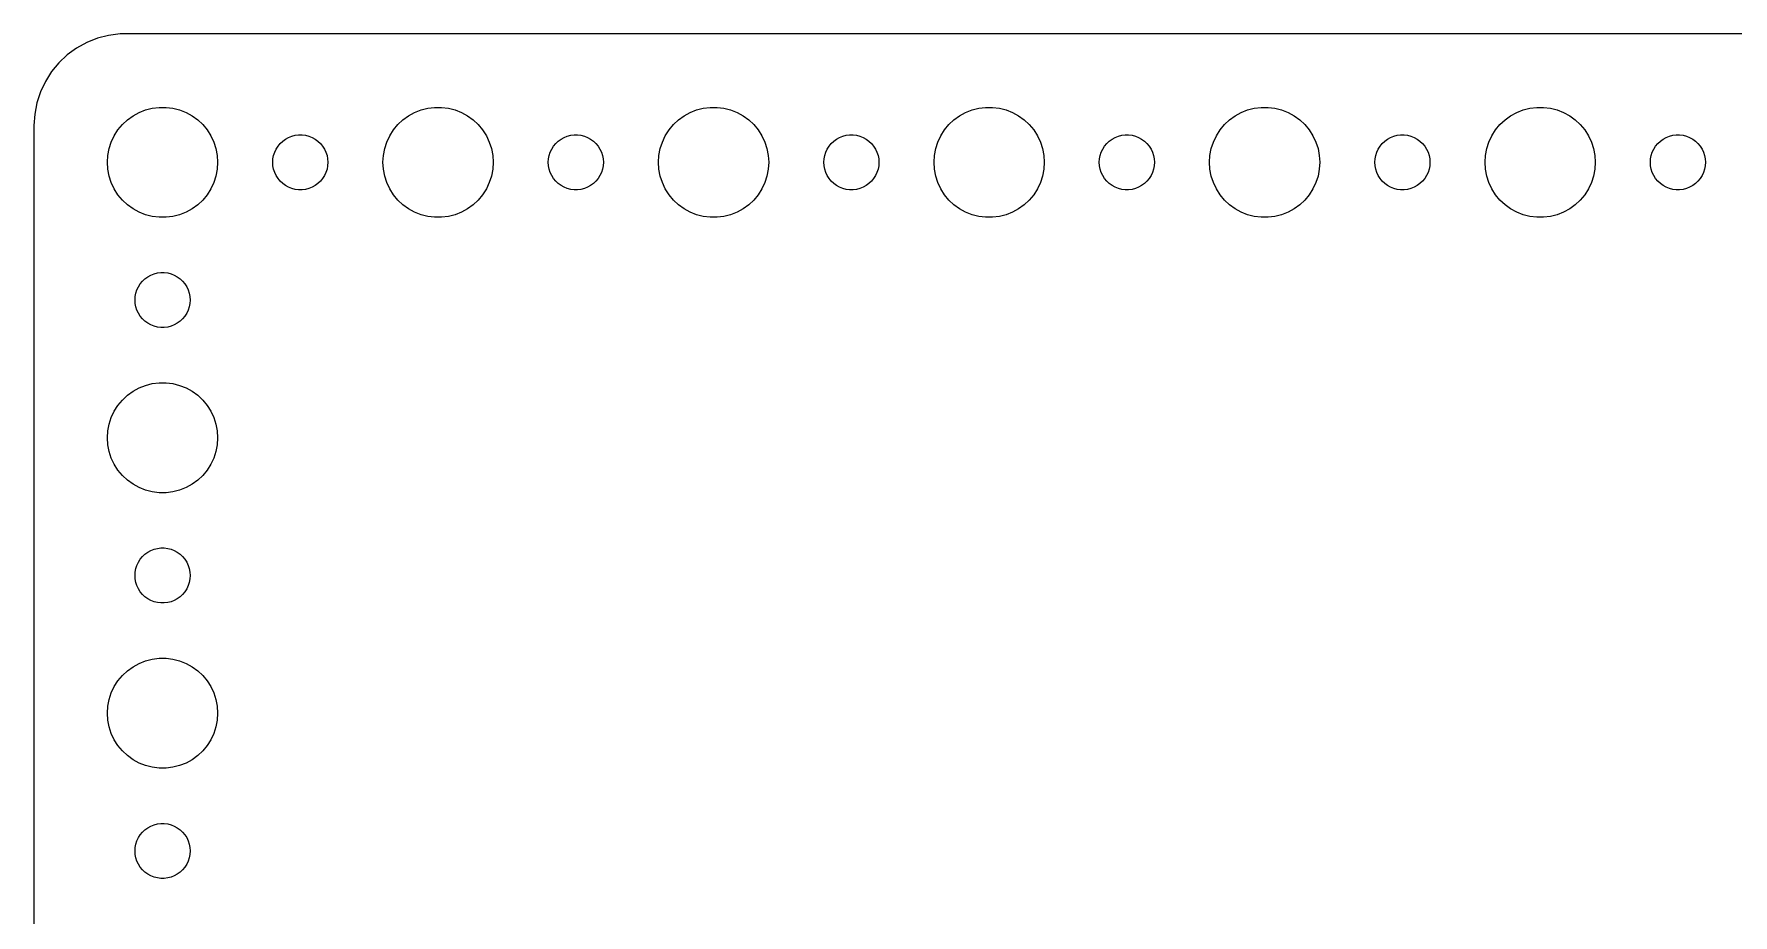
# Model space of a CAD drawing. Header units: metres. Extents: x -97 to 97, y -97 to 97.
# Drawn here: x -97 to -4.5, y 49 to 97 of the extents above; entities that cross this region are included whole.
import ezdxf

# ---------------------------------------------------------------- set-up
doc = ezdxf.new("R2010")
doc.units = ezdxf.units.M

msp = doc.modelspace()

# ---------------------------------------------------------------- linework, layer by layer
for p, q in [((-94.6791, 96.2216), (-95.1871, 95.8526)), ((-94.1289, 96.5241), (-94.6791, 96.2216)), ((-93.5451, 96.7553), (-94.1289, 96.5241)), ((-92.9369, 96.9114), (-93.5451, 96.7553)), ((-92.3139, 96.9901), (-92.9369, 96.9114)), ((92.3139, 96.9901), (-92.3139, 96.9901)), ((-95.6448, 95.4227), (-96.0451, 94.9389)), ((-95.1871, 95.8526), (-95.6448, 95.4227)), ((-96.3815, 94.4088), (-96.6489, 93.8406)), ((-96.0451, 94.9389), (-96.3815, 94.4088)), ((-96.6489, 93.8406), (-96.8429, 93.2434)), ((-96.9606, 92.6267), (-97, 92)), ((-96.8429, 93.2434), (-96.9606, 92.6267)), ((-91.9123, 92.3115), (-91.6075, 92.533)), ((-91.6075, 92.533), (-91.2773, 92.7145)), ((-91.2773, 92.7145), (-90.927, 92.8532)), ((-90.927, 92.8532), (-90.5621, 92.9469)), ((-90.5621, 92.9469), (-90.1884, 92.9941)), ((-90.1884, 92.9941), (-89.8116, 92.9941)), ((-89.8116, 92.9941), (-89.4379, 92.9469)), ((-89.4379, 92.9469), (-89.073, 92.8532)), ((-89.073, 92.8532), (-88.7227, 92.7145)), ((-88.7227, 92.7145), (-88.3925, 92.533)), ((-88.3925, 92.533), (-88.0877, 92.3115)), ((-76.9123, 92.3115), (-76.6075, 92.533)), ((-76.6075, 92.533), (-76.2773, 92.7145)), ((-76.2773, 92.7145), (-75.927, 92.8532)), ((-75.927, 92.8532), (-75.5621, 92.9469)), ((-75.5621, 92.9469), (-75.1884, 92.9941)), ((-75.1884, 92.9941), (-74.8116, 92.9941)), ((-74.8116, 92.9941), (-74.4379, 92.9469)), ((-74.4379, 92.9469), (-74.073, 92.8532)), ((-74.073, 92.8532), (-73.7227, 92.7145)), ((-73.7227, 92.7145), (-73.3925, 92.533)), ((-73.3925, 92.533), (-73.0877, 92.3115)), ((-61.9123, 92.3115), (-61.6075, 92.533)), ((-61.6075, 92.533), (-61.2773, 92.7145)), ((-61.2773, 92.7145), (-60.927, 92.8532)), ((-60.927, 92.8532), (-60.5621, 92.9469)), ((-60.5621, 92.9469), (-60.1884, 92.9941)), ((-60.1884, 92.9941), (-59.8116, 92.9941)), ((-59.8116, 92.9941), (-59.4379, 92.9469)), ((-59.4379, 92.9469), (-59.0729, 92.8532)), ((-59.0729, 92.8532), (-58.7227, 92.7145)), ((-58.7227, 92.7145), (-58.3925, 92.533)), ((-58.3925, 92.533), (-58.0877, 92.3115)), ((-46.9123, 92.3115), (-46.6075, 92.533)), ((-46.6075, 92.533), (-46.2773, 92.7145)), ((-46.2773, 92.7145), (-45.927, 92.8532)), ((-45.927, 92.8532), (-45.5621, 92.9469)), ((-45.5621, 92.9469), (-45.1884, 92.9941)), ((-45.1884, 92.9941), (-44.8116, 92.9941)), ((-44.8116, 92.9941), (-44.4379, 92.9469)), ((-44.4379, 92.9469), (-44.0729, 92.8532)), ((-44.0729, 92.8532), (-43.7227, 92.7145)), ((-43.7227, 92.7145), (-43.3925, 92.533)), ((-43.3925, 92.533), (-43.0877, 92.3115)), ((-31.9123, 92.3115), (-31.6075, 92.533)), ((-31.6075, 92.533), (-31.2773, 92.7145)), ((-31.2773, 92.7145), (-30.927, 92.8532)), ((-30.927, 92.8532), (-30.5621, 92.9469)), ((-30.5621, 92.9469), (-30.1884, 92.9941)), ((-30.1884, 92.9941), (-29.8116, 92.9941)), ((-29.8116, 92.9941), (-29.4379, 92.9469)), ((-29.4379, 92.9469), (-29.0729, 92.8532)), ((-29.0729, 92.8532), (-28.7227, 92.7145)), ((-28.7227, 92.7145), (-28.3925, 92.533)), ((-28.3925, 92.533), (-28.0877, 92.3115)), ((-16.9123, 92.3115), (-16.6075, 92.533)), ((-16.6075, 92.533), (-16.2773, 92.7145)), ((-16.2773, 92.7145), (-15.927, 92.8532)), ((-15.927, 92.8532), (-15.5621, 92.9469)), ((-15.5621, 92.9469), (-15.1884, 92.9941)), ((-15.1884, 92.9941), (-14.8116, 92.9941)), ((-14.8116, 92.9941), (-14.4379, 92.9469)), ((-14.4379, 92.9469), (-14.0729, 92.8532)), ((-14.0729, 92.8532), (-13.7227, 92.7145)), ((-13.7227, 92.7145), (-13.3925, 92.533)), ((-13.3925, 92.533), (-13.0877, 92.3115)), ((-97, 92), (-97, -92)), ((-92.6289, 91.4453), (-92.427, 91.7634)), ((-92.427, 91.7634), (-92.1869, 92.0536)), ((-92.1869, 92.0536), (-91.9123, 92.3115)), ((-88.0877, 92.3115), (-87.8131, 92.0536)), ((-87.8131, 92.0536), (-87.573, 91.7634)), ((-87.573, 91.7634), (-87.3711, 91.4453)), ((-77.6289, 91.4453), (-77.427, 91.7634)), ((-77.427, 91.7634), (-77.1869, 92.0536)), ((-77.1869, 92.0536), (-76.9123, 92.3115)), ((-73.0877, 92.3115), (-72.8131, 92.0536)), ((-72.8131, 92.0536), (-72.573, 91.7634)), ((-72.573, 91.7634), (-72.3711, 91.4453)), ((-62.6289, 91.4453), (-62.427, 91.7634)), ((-62.427, 91.7634), (-62.1869, 92.0536)), ((-62.1869, 92.0536), (-61.9123, 92.3115)), ((-58.0877, 92.3115), (-57.8131, 92.0536)), ((-57.8131, 92.0536), (-57.5729, 91.7634)), ((-57.5729, 91.7634), (-57.3711, 91.4453)), ((-47.6289, 91.4453), (-47.427, 91.7634)), ((-47.427, 91.7634), (-47.1869, 92.0536)), ((-47.1869, 92.0536), (-46.9123, 92.3115)), ((-43.0877, 92.3115), (-42.8131, 92.0536)), ((-42.8131, 92.0536), (-42.5729, 91.7634)), ((-42.5729, 91.7634), (-42.3711, 91.4453)), ((-32.6289, 91.4453), (-32.427, 91.7634)), ((-32.427, 91.7634), (-32.1869, 92.0536)), ((-32.1869, 92.0536), (-31.9123, 92.3115)), ((-28.0877, 92.3115), (-27.8131, 92.0536)), ((-27.8131, 92.0536), (-27.5729, 91.7634)), ((-27.5729, 91.7634), (-27.3711, 91.4453)), ((-17.6289, 91.4453), (-17.427, 91.7634)), ((-17.427, 91.7634), (-17.1869, 92.0536)), ((-17.1869, 92.0536), (-16.9123, 92.3115)), ((-13.0877, 92.3115), (-12.8131, 92.0536)), ((-12.8131, 92.0536), (-12.5729, 91.7634)), ((-12.5729, 91.7634), (-12.3711, 91.4453)), ((-92.9763, 90.376), (-92.9057, 90.7461)), ((-92.9057, 90.7461), (-92.7893, 91.1044)), ((-92.7893, 91.1044), (-92.6289, 91.4453)), ((-87.3711, 91.4453), (-87.2107, 91.1044)), ((-87.2107, 91.1044), (-87.0943, 90.7461)), ((-87.0943, 90.7461), (-87.0237, 90.376)), ((-83.8947, 90.5522), (-83.8145, 90.7226)), ((-83.8145, 90.7226), (-83.7135, 90.8817)), ((-83.7135, 90.8817), (-83.5934, 91.0268)), ((-83.5934, 91.0268), (-83.4561, 91.1558)), ((-83.4561, 91.1558), (-83.3037, 91.2665)), ((-83.3037, 91.2665), (-83.1387, 91.3572)), ((-83.1387, 91.3572), (-82.9635, 91.4266)), ((-82.9635, 91.4266), (-82.7811, 91.4734)), ((-82.7811, 91.4734), (-82.5942, 91.497)), ((-82.5942, 91.497), (-82.4058, 91.497)), ((-82.4058, 91.497), (-82.2189, 91.4734)), ((-82.2189, 91.4734), (-82.0365, 91.4266)), ((-82.0365, 91.4266), (-81.8613, 91.3572)), ((-81.8613, 91.3572), (-81.6963, 91.2665)), ((-81.6963, 91.2665), (-81.5439, 91.1558)), ((-81.5439, 91.1558), (-81.4065, 91.0268)), ((-81.4065, 91.0268), (-81.2865, 90.8817)), ((-81.2865, 90.8817), (-81.1855, 90.7226)), ((-81.1855, 90.7226), (-81.1053, 90.5522)), ((-77.9763, 90.376), (-77.9057, 90.7461)), ((-77.9057, 90.7461), (-77.7893, 91.1044)), ((-77.7893, 91.1044), (-77.6289, 91.4453)), ((-72.3711, 91.4453), (-72.2107, 91.1044)), ((-72.2107, 91.1044), (-72.0943, 90.7461)), ((-72.0943, 90.7461), (-72.0237, 90.376)), ((-68.8947, 90.5522), (-68.8145, 90.7226)), ((-68.8145, 90.7226), (-68.7135, 90.8817)), ((-68.7135, 90.8817), (-68.5934, 91.0268)), ((-68.5934, 91.0268), (-68.4561, 91.1558)), ((-68.4561, 91.1558), (-68.3037, 91.2665)), ((-68.3037, 91.2665), (-68.1387, 91.3572)), ((-68.1387, 91.3572), (-67.9635, 91.4266)), ((-67.9635, 91.4266), (-67.7811, 91.4734)), ((-67.7811, 91.4734), (-67.5942, 91.497)), ((-67.5942, 91.497), (-67.4058, 91.497)), ((-67.4058, 91.497), (-67.2189, 91.4734)), ((-67.2189, 91.4734), (-67.0365, 91.4266)), ((-67.0365, 91.4266), (-66.8613, 91.3572)), ((-66.8613, 91.3572), (-66.6963, 91.2665)), ((-66.6963, 91.2665), (-66.5439, 91.1558)), ((-66.5439, 91.1558), (-66.4065, 91.0268)), ((-66.4065, 91.0268), (-66.2865, 90.8817)), ((-66.2865, 90.8817), (-66.1855, 90.7226)), ((-66.1855, 90.7226), (-66.1053, 90.5522)), ((-62.9763, 90.376), (-62.9057, 90.7461)), ((-62.9057, 90.7461), (-62.7893, 91.1044)), ((-62.7893, 91.1044), (-62.6289, 91.4453)), ((-57.3711, 91.4453), (-57.2107, 91.1044)), ((-57.2107, 91.1044), (-57.0942, 90.7461)), ((-57.0942, 90.7461), (-57.0237, 90.376)), ((-53.8947, 90.5522), (-53.8145, 90.7226)), ((-53.8145, 90.7226), (-53.7135, 90.8817)), ((-53.7135, 90.8817), (-53.5934, 91.0268)), ((-53.5934, 91.0268), (-53.4561, 91.1558)), ((-53.4561, 91.1558), (-53.3037, 91.2665)), ((-53.3037, 91.2665), (-53.1387, 91.3572)), ((-53.1387, 91.3572), (-52.9635, 91.4266)), ((-52.9635, 91.4266), (-52.7811, 91.4734)), ((-52.7811, 91.4734), (-52.5942, 91.497)), ((-52.5942, 91.497), (-52.4058, 91.497)), ((-52.4058, 91.497), (-52.2189, 91.4734)), ((-52.2189, 91.4734), (-52.0365, 91.4266)), ((-52.0365, 91.4266), (-51.8613, 91.3572)), ((-51.8613, 91.3572), (-51.6963, 91.2665)), ((-51.6963, 91.2665), (-51.5439, 91.1558)), ((-51.5439, 91.1558), (-51.4065, 91.0268)), ((-51.4065, 91.0268), (-51.2865, 90.8817)), ((-51.2865, 90.8817), (-51.1855, 90.7226)), ((-51.1855, 90.7226), (-51.1053, 90.5522)), ((-47.9763, 90.376), (-47.9057, 90.7461)), ((-47.9057, 90.7461), (-47.7893, 91.1044)), ((-47.7893, 91.1044), (-47.6289, 91.4453)), ((-42.3711, 91.4453), (-42.2107, 91.1044)), ((-42.2107, 91.1044), (-42.0942, 90.7461)), ((-42.0942, 90.7461), (-42.0237, 90.376)), ((-38.8947, 90.5522), (-38.8145, 90.7226)), ((-38.8145, 90.7226), (-38.7135, 90.8817)), ((-38.7135, 90.8817), (-38.5934, 91.0268)), ((-38.5934, 91.0268), (-38.4561, 91.1558)), ((-38.4561, 91.1558), (-38.3037, 91.2665)), ((-38.3037, 91.2665), (-38.1387, 91.3572)), ((-38.1387, 91.3572), (-37.9635, 91.4266)), ((-37.9635, 91.4266), (-37.7811, 91.4734)), ((-37.7811, 91.4734), (-37.5942, 91.497)), ((-37.5942, 91.497), (-37.4058, 91.497)), ((-37.4058, 91.497), (-37.2189, 91.4734)), ((-37.2189, 91.4734), (-37.0365, 91.4266)), ((-37.0365, 91.4266), (-36.8613, 91.3572)), ((-36.8613, 91.3572), (-36.6963, 91.2665)), ((-36.6963, 91.2665), (-36.5439, 91.1558)), ((-36.5439, 91.1558), (-36.4065, 91.0268)), ((-36.4065, 91.0268), (-36.2865, 90.8817)), ((-36.2865, 90.8817), (-36.1855, 90.7226)), ((-36.1855, 90.7226), (-36.1053, 90.5522)), ((-32.9763, 90.376), (-32.9057, 90.7461)), ((-32.9057, 90.7461), (-32.7893, 91.1044)), ((-32.7893, 91.1044), (-32.6289, 91.4453)), ((-27.3711, 91.4453), (-27.2107, 91.1044)), ((-27.2107, 91.1044), (-27.0942, 90.7461)), ((-27.0942, 90.7461), (-27.0237, 90.376)), ((-23.8947, 90.5522), (-23.8145, 90.7226)), ((-23.8145, 90.7226), (-23.7135, 90.8817)), ((-23.7135, 90.8817), (-23.5934, 91.0268)), ((-23.5934, 91.0268), (-23.4561, 91.1558)), ((-23.4561, 91.1558), (-23.3037, 91.2665)), ((-23.3037, 91.2665), (-23.1387, 91.3572)), ((-23.1387, 91.3572), (-22.9635, 91.4266)), ((-22.9635, 91.4266), (-22.7811, 91.4734)), ((-22.7811, 91.4734), (-22.5942, 91.497)), ((-22.5942, 91.497), (-22.4058, 91.497)), ((-22.4058, 91.497), (-22.2189, 91.4734)), ((-22.2189, 91.4734), (-22.0365, 91.4266)), ((-22.0365, 91.4266), (-21.8613, 91.3572)), ((-21.8613, 91.3572), (-21.6963, 91.2665)), ((-21.6963, 91.2665), (-21.5439, 91.1558)), ((-21.5439, 91.1558), (-21.4065, 91.0268)), ((-21.4065, 91.0268), (-21.2865, 90.8817)), ((-21.2865, 90.8817), (-21.1855, 90.7226)), ((-21.1855, 90.7226), (-21.1053, 90.5522)), ((-17.9763, 90.376), (-17.9057, 90.7461)), ((-17.9057, 90.7461), (-17.7893, 91.1044)), ((-17.7893, 91.1044), (-17.6289, 91.4453)), ((-12.3711, 91.4453), (-12.2107, 91.1044)), ((-12.2107, 91.1044), (-12.0942, 90.7461)), ((-12.0942, 90.7461), (-12.0237, 90.376)), ((-8.89465, 90.5522), (-8.81445, 90.7226)), ((-8.81445, 90.7226), (-8.71352, 90.8817)), ((-8.71352, 90.8817), (-8.59344, 91.0268)), ((-8.59344, 91.0268), (-8.45613, 91.1558)), ((-8.45613, 91.1558), (-8.30373, 91.2665)), ((-8.30373, 91.2665), (-8.13866, 91.3572)), ((-8.13866, 91.3572), (-7.96352, 91.4266)), ((-7.96352, 91.4266), (-7.78107, 91.4734)), ((-7.78107, 91.4734), (-7.59418, 91.497)), ((-7.59418, 91.497), (-7.40581, 91.497)), ((-7.40581, 91.497), (-7.21892, 91.4734)), ((-7.21892, 91.4734), (-7.03647, 91.4266)), ((-7.03647, 91.4266), (-6.86133, 91.3572)), ((-6.86133, 91.3572), (-6.69626, 91.2665)), ((-6.69626, 91.2665), (-6.54385, 91.1558)), ((-6.54385, 91.1558), (-6.40654, 91.0268)), ((-6.40654, 91.0268), (-6.28647, 90.8817)), ((-6.28647, 90.8817), (-6.18553, 90.7226)), ((-6.18553, 90.7226), (-6.10533, 90.5522)), ((-93, 90), (-92.9763, 90.376)), ((-92.9763, 89.624), (-93, 90)), ((-87.0237, 90.376), (-87, 90)), ((-87, 90), (-87.0237, 89.624)), ((-84, 90), (-83.9882, 90.188)), ((-83.9882, 89.812), (-84, 90)), ((-83.9882, 90.188), (-83.9529, 90.373)), ((-83.9529, 89.627), (-83.9882, 89.812)), ((-83.9529, 90.373), (-83.8947, 90.5522)), ((-81.1053, 90.5522), (-81.0471, 90.373)), ((-81.0471, 90.373), (-81.0118, 90.188)), ((-81.0118, 89.812), (-81.0471, 89.627)), ((-81.0118, 90.188), (-81, 90)), ((-81, 90), (-81.0118, 89.812)), ((-78, 90), (-77.9763, 90.376)), ((-77.9763, 89.624), (-78, 90)), ((-72.0237, 90.376), (-72, 90)), ((-72, 90), (-72.0237, 89.624)), ((-69, 90), (-68.9882, 90.188)), ((-68.9882, 89.812), (-69, 90)), ((-68.9882, 90.188), (-68.9529, 90.373)), ((-68.9529, 89.627), (-68.9882, 89.812)), ((-68.9529, 90.373), (-68.8947, 90.5522)), ((-66.1053, 90.5522), (-66.0471, 90.373)), ((-66.0471, 90.373), (-66.0118, 90.188)), ((-66.0118, 89.812), (-66.0471, 89.627)), ((-66.0118, 90.188), (-66, 90)), ((-66, 90), (-66.0118, 89.812)), ((-63, 90), (-62.9763, 90.376)), ((-62.9763, 89.624), (-63, 90)), ((-57.0237, 90.376), (-57, 90)), ((-57, 90), (-57.0237, 89.624)), ((-54, 90), (-53.9882, 90.188)), ((-53.9882, 89.812), (-54, 90)), ((-53.9882, 90.188), (-53.9529, 90.373)), ((-53.9529, 89.627), (-53.9882, 89.812)), ((-53.9529, 90.373), (-53.8947, 90.5522)), ((-51.1053, 90.5522), (-51.0471, 90.373)), ((-51.0471, 90.373), (-51.0118, 90.188)), ((-51.0118, 89.812), (-51.0471, 89.627)), ((-51.0118, 90.188), (-51, 90)), ((-51, 90), (-51.0118, 89.812)), ((-48, 90), (-47.9763, 90.376)), ((-47.9763, 89.624), (-48, 90)), ((-42.0237, 90.376), (-42, 90)), ((-42, 90), (-42.0237, 89.624)), ((-39, 90), (-38.9882, 90.188)), ((-38.9882, 89.812), (-39, 90)), ((-38.9882, 90.188), (-38.9529, 90.373)), ((-38.9529, 89.627), (-38.9882, 89.812)), ((-38.9529, 90.373), (-38.8947, 90.5522)), ((-36.1053, 90.5522), (-36.0471, 90.373)), ((-36.0471, 90.373), (-36.0118, 90.188)), ((-36.0118, 89.812), (-36.0471, 89.627)), ((-36.0118, 90.188), (-36, 90)), ((-36, 90), (-36.0118, 89.812)), ((-33, 90), (-32.9763, 90.376)), ((-32.9763, 89.624), (-33, 90)), ((-27.0237, 90.376), (-27, 90)), ((-27, 90), (-27.0237, 89.624)), ((-24, 90), (-23.9882, 90.188)), ((-23.9882, 89.812), (-24, 90)), ((-23.9882, 90.188), (-23.9529, 90.373)), ((-23.9529, 89.627), (-23.9882, 89.812)), ((-23.9529, 90.373), (-23.8947, 90.5522)), ((-21.1053, 90.5522), (-21.0471, 90.373)), ((-21.0471, 90.373), (-21.0118, 90.188)), ((-21.0118, 89.812), (-21.0471, 89.627)), ((-21.0118, 90.188), (-21, 90)), ((-21, 90), (-21.0118, 89.812)), ((-18, 90), (-17.9763, 90.376)), ((-17.9763, 89.624), (-18, 90)), ((-12.0237, 90.376), (-12, 90)), ((-12, 90), (-12.0237, 89.624)), ((-9, 90), (-8.98816, 90.188)), ((-8.98816, 89.812), (-9, 90)), ((-8.98816, 90.188), (-8.95287, 90.373)), ((-8.95287, 89.627), (-8.98816, 89.812)), ((-8.95287, 90.373), (-8.89465, 90.5522)), ((-6.10533, 90.5522), (-6.04712, 90.373)), ((-6.04712, 90.373), (-6.01183, 90.188)), ((-6.01183, 89.812), (-6.04712, 89.627)), ((-6.01183, 90.188), (-6, 90)), ((-6, 90), (-6.01183, 89.812)), ((-92.9057, 89.2539), (-92.9763, 89.624)), ((-92.7893, 88.8956), (-92.9057, 89.2539)), ((-92.6289, 88.5547), (-92.7893, 88.8956)), ((-87.2107, 88.8956), (-87.3711, 88.5547)), ((-87.0943, 89.2539), (-87.2107, 88.8956)), ((-87.0237, 89.624), (-87.0943, 89.2539)), ((-83.8947, 89.4478), (-83.9529, 89.627)), ((-83.8145, 89.2774), (-83.8947, 89.4478)), ((-83.7135, 89.1183), (-83.8145, 89.2774)), ((-83.5934, 88.9732), (-83.7135, 89.1183)), ((-83.4561, 88.8442), (-83.5934, 88.9732)), ((-83.3037, 88.7335), (-83.4561, 88.8442)), ((-81.5439, 88.8442), (-81.6963, 88.7335)), ((-81.4065, 88.9732), (-81.5439, 88.8442)), ((-81.2865, 89.1183), (-81.4065, 88.9732)), ((-81.1855, 89.2774), (-81.2865, 89.1183)), ((-81.1053, 89.4478), (-81.1855, 89.2774)), ((-81.0471, 89.627), (-81.1053, 89.4478)), ((-77.9057, 89.2539), (-77.9763, 89.624)), ((-77.7893, 88.8956), (-77.9057, 89.2539)), ((-77.6289, 88.5547), (-77.7893, 88.8956)), ((-72.2107, 88.8956), (-72.3711, 88.5547)), ((-72.0943, 89.2539), (-72.2107, 88.8956)), ((-72.0237, 89.624), (-72.0943, 89.2539)), ((-68.8947, 89.4478), (-68.9529, 89.627)), ((-68.8145, 89.2774), (-68.8947, 89.4478)), ((-68.7135, 89.1183), (-68.8145, 89.2774)), ((-68.5934, 88.9732), (-68.7135, 89.1183)), ((-68.4561, 88.8442), (-68.5934, 88.9732)), ((-68.3037, 88.7335), (-68.4561, 88.8442)), ((-66.5439, 88.8442), (-66.6963, 88.7335)), ((-66.4065, 88.9732), (-66.5439, 88.8442)), ((-66.2865, 89.1183), (-66.4065, 88.9732)), ((-66.1855, 89.2774), (-66.2865, 89.1183)), ((-66.1053, 89.4478), (-66.1855, 89.2774)), ((-66.0471, 89.627), (-66.1053, 89.4478)), ((-62.9057, 89.2539), (-62.9763, 89.624)), ((-62.7893, 88.8956), (-62.9057, 89.2539)), ((-62.6289, 88.5547), (-62.7893, 88.8956)), ((-57.2107, 88.8956), (-57.3711, 88.5547)), ((-57.0942, 89.2539), (-57.2107, 88.8956)), ((-57.0237, 89.624), (-57.0942, 89.2539)), ((-53.8947, 89.4478), (-53.9529, 89.627)), ((-53.8145, 89.2774), (-53.8947, 89.4478)), ((-53.7135, 89.1183), (-53.8145, 89.2774)), ((-53.5934, 88.9732), (-53.7135, 89.1183)), ((-53.4561, 88.8442), (-53.5934, 88.9732)), ((-53.3037, 88.7335), (-53.4561, 88.8442)), ((-51.5439, 88.8442), (-51.6963, 88.7335)), ((-51.4065, 88.9732), (-51.5439, 88.8442)), ((-51.2865, 89.1183), (-51.4065, 88.9732)), ((-51.1855, 89.2774), (-51.2865, 89.1183)), ((-51.1053, 89.4478), (-51.1855, 89.2774)), ((-51.0471, 89.627), (-51.1053, 89.4478)), ((-47.9057, 89.2539), (-47.9763, 89.624)), ((-47.7893, 88.8956), (-47.9057, 89.2539)), ((-47.6289, 88.5547), (-47.7893, 88.8956)), ((-42.2107, 88.8956), (-42.3711, 88.5547)), ((-42.0942, 89.2539), (-42.2107, 88.8956)), ((-42.0237, 89.624), (-42.0942, 89.2539)), ((-38.8947, 89.4478), (-38.9529, 89.627)), ((-38.8145, 89.2774), (-38.8947, 89.4478)), ((-38.7135, 89.1183), (-38.8145, 89.2774)), ((-38.5934, 88.9732), (-38.7135, 89.1183)), ((-38.4561, 88.8442), (-38.5934, 88.9732)), ((-38.3037, 88.7335), (-38.4561, 88.8442)), ((-36.5439, 88.8442), (-36.6963, 88.7335)), ((-36.4065, 88.9732), (-36.5439, 88.8442)), ((-36.2865, 89.1183), (-36.4065, 88.9732)), ((-36.1855, 89.2774), (-36.2865, 89.1183)), ((-36.1053, 89.4478), (-36.1855, 89.2774)), ((-36.0471, 89.627), (-36.1053, 89.4478)), ((-32.9057, 89.2539), (-32.9763, 89.624)), ((-32.7893, 88.8956), (-32.9057, 89.2539)), ((-32.6289, 88.5547), (-32.7893, 88.8956)), ((-27.2107, 88.8956), (-27.3711, 88.5547)), ((-27.0942, 89.2539), (-27.2107, 88.8956)), ((-27.0237, 89.624), (-27.0942, 89.2539)), ((-23.8947, 89.4478), (-23.9529, 89.627)), ((-23.8145, 89.2774), (-23.8947, 89.4478)), ((-23.7135, 89.1183), (-23.8145, 89.2774)), ((-23.5934, 88.9732), (-23.7135, 89.1183)), ((-23.4561, 88.8442), (-23.5934, 88.9732)), ((-23.3037, 88.7335), (-23.4561, 88.8442)), ((-21.5439, 88.8442), (-21.6963, 88.7335)), ((-21.4065, 88.9732), (-21.5439, 88.8442)), ((-21.2865, 89.1183), (-21.4065, 88.9732)), ((-21.1855, 89.2774), (-21.2865, 89.1183)), ((-21.1053, 89.4478), (-21.1855, 89.2774)), ((-21.0471, 89.627), (-21.1053, 89.4478)), ((-17.9057, 89.2539), (-17.9763, 89.624)), ((-17.7893, 88.8956), (-17.9057, 89.2539)), ((-17.6289, 88.5547), (-17.7893, 88.8956)), ((-12.2107, 88.8956), (-12.3711, 88.5547)), ((-12.0942, 89.2539), (-12.2107, 88.8956)), ((-12.0237, 89.624), (-12.0942, 89.2539)), ((-8.89465, 89.4478), (-8.95287, 89.627)), ((-8.81445, 89.2774), (-8.89465, 89.4478)), ((-8.71352, 89.1183), (-8.81445, 89.2774)), ((-8.59344, 88.9732), (-8.71352, 89.1183)), ((-8.45613, 88.8442), (-8.59344, 88.9732)), ((-8.30373, 88.7335), (-8.45613, 88.8442)), ((-6.54385, 88.8442), (-6.69626, 88.7335)), ((-6.40654, 88.9732), (-6.54385, 88.8442)), ((-6.28647, 89.1183), (-6.40654, 88.9732)), ((-6.18553, 89.2774), (-6.28647, 89.1183)), ((-6.10533, 89.4478), (-6.18553, 89.2774)), ((-6.04712, 89.627), (-6.10533, 89.4478)), ((-92.427, 88.2366), (-92.6289, 88.5547)), ((-92.1869, 87.9464), (-92.427, 88.2366)), ((-91.9123, 87.6885), (-92.1869, 87.9464)), ((-87.8131, 87.9464), (-88.0877, 87.6885)), ((-87.573, 88.2366), (-87.8131, 87.9464)), ((-87.3711, 88.5547), (-87.573, 88.2366)), ((-83.1387, 88.6428), (-83.3037, 88.7335)), ((-82.9635, 88.5734), (-83.1387, 88.6428)), ((-82.7811, 88.5266), (-82.9635, 88.5734)), ((-82.5942, 88.503), (-82.7811, 88.5266)), ((-82.4058, 88.503), (-82.5942, 88.503)), ((-82.2189, 88.5266), (-82.4058, 88.503)), ((-82.0365, 88.5734), (-82.2189, 88.5266)), ((-81.8613, 88.6428), (-82.0365, 88.5734)), ((-81.6963, 88.7335), (-81.8613, 88.6428)), ((-77.427, 88.2366), (-77.6289, 88.5547)), ((-77.1869, 87.9464), (-77.427, 88.2366)), ((-76.9123, 87.6885), (-77.1869, 87.9464)), ((-72.8131, 87.9464), (-73.0877, 87.6885)), ((-72.573, 88.2366), (-72.8131, 87.9464)), ((-72.3711, 88.5547), (-72.573, 88.2366)), ((-68.1387, 88.6428), (-68.3037, 88.7335)), ((-67.9635, 88.5734), (-68.1387, 88.6428)), ((-67.7811, 88.5266), (-67.9635, 88.5734)), ((-67.5942, 88.503), (-67.7811, 88.5266)), ((-67.4058, 88.503), (-67.5942, 88.503)), ((-67.2189, 88.5266), (-67.4058, 88.503)), ((-67.0365, 88.5734), (-67.2189, 88.5266)), ((-66.8613, 88.6428), (-67.0365, 88.5734)), ((-66.6963, 88.7335), (-66.8613, 88.6428)), ((-62.427, 88.2366), (-62.6289, 88.5547)), ((-62.1869, 87.9464), (-62.427, 88.2366)), ((-61.9123, 87.6885), (-62.1869, 87.9464)), ((-57.8131, 87.9464), (-58.0877, 87.6885)), ((-57.5729, 88.2366), (-57.8131, 87.9464)), ((-57.3711, 88.5547), (-57.5729, 88.2366)), ((-53.1387, 88.6428), (-53.3037, 88.7335)), ((-52.9635, 88.5734), (-53.1387, 88.6428)), ((-52.7811, 88.5266), (-52.9635, 88.5734)), ((-52.5942, 88.503), (-52.7811, 88.5266)), ((-52.4058, 88.503), (-52.5942, 88.503)), ((-52.2189, 88.5266), (-52.4058, 88.503)), ((-52.0365, 88.5734), (-52.2189, 88.5266)), ((-51.8613, 88.6428), (-52.0365, 88.5734)), ((-51.6963, 88.7335), (-51.8613, 88.6428)), ((-47.427, 88.2366), (-47.6289, 88.5547)), ((-47.1869, 87.9464), (-47.427, 88.2366)), ((-46.9123, 87.6885), (-47.1869, 87.9464)), ((-42.8131, 87.9464), (-43.0877, 87.6885)), ((-42.5729, 88.2366), (-42.8131, 87.9464)), ((-42.3711, 88.5547), (-42.5729, 88.2366)), ((-38.1387, 88.6428), (-38.3037, 88.7335)), ((-37.9635, 88.5734), (-38.1387, 88.6428)), ((-37.7811, 88.5266), (-37.9635, 88.5734)), ((-37.5942, 88.503), (-37.7811, 88.5266)), ((-37.4058, 88.503), (-37.5942, 88.503)), ((-37.2189, 88.5266), (-37.4058, 88.503)), ((-37.0365, 88.5734), (-37.2189, 88.5266)), ((-36.8613, 88.6428), (-37.0365, 88.5734)), ((-36.6963, 88.7335), (-36.8613, 88.6428)), ((-32.427, 88.2366), (-32.6289, 88.5547)), ((-32.1869, 87.9464), (-32.427, 88.2366)), ((-31.9123, 87.6885), (-32.1869, 87.9464)), ((-27.8131, 87.9464), (-28.0877, 87.6885)), ((-27.5729, 88.2366), (-27.8131, 87.9464)), ((-27.3711, 88.5547), (-27.5729, 88.2366)), ((-23.1387, 88.6428), (-23.3037, 88.7335)), ((-22.9635, 88.5734), (-23.1387, 88.6428)), ((-22.7811, 88.5266), (-22.9635, 88.5734)), ((-22.5942, 88.503), (-22.7811, 88.5266)), ((-22.4058, 88.503), (-22.5942, 88.503)), ((-22.2189, 88.5266), (-22.4058, 88.503)), ((-22.0365, 88.5734), (-22.2189, 88.5266)), ((-21.8613, 88.6428), (-22.0365, 88.5734)), ((-21.6963, 88.7335), (-21.8613, 88.6428)), ((-17.427, 88.2366), (-17.6289, 88.5547)), ((-17.1869, 87.9464), (-17.427, 88.2366)), ((-16.9123, 87.6885), (-17.1869, 87.9464)), ((-12.8131, 87.9464), (-13.0877, 87.6885)), ((-12.5729, 88.2366), (-12.8131, 87.9464)), ((-12.3711, 88.5547), (-12.5729, 88.2366)), ((-8.13866, 88.6428), (-8.30373, 88.7335)), ((-7.96352, 88.5734), (-8.13866, 88.6428)), ((-7.78107, 88.5266), (-7.96352, 88.5734)), ((-7.59418, 88.503), (-7.78107, 88.5266)), ((-7.40581, 88.503), (-7.59418, 88.503)), ((-7.21892, 88.5266), (-7.40581, 88.503)), ((-7.03647, 88.5734), (-7.21892, 88.5266)), ((-6.86133, 88.6428), (-7.03647, 88.5734)), ((-6.69626, 88.7335), (-6.86133, 88.6428)), ((-91.6075, 87.467), (-91.9123, 87.6885)), ((-91.2773, 87.2855), (-91.6075, 87.467)), ((-90.927, 87.1468), (-91.2773, 87.2855)), ((-90.5621, 87.0531), (-90.927, 87.1468)), ((-90.1884, 87.0059), (-90.5621, 87.0531)), ((-89.8116, 87.0059), (-90.1884, 87.0059)), ((-89.4379, 87.0531), (-89.8116, 87.0059)), ((-89.073, 87.1468), (-89.4379, 87.0531)), ((-88.7227, 87.2855), (-89.073, 87.1468)), ((-88.3925, 87.467), (-88.7227, 87.2855)), ((-88.0877, 87.6885), (-88.3925, 87.467)), ((-76.6075, 87.467), (-76.9123, 87.6885)), ((-76.2773, 87.2855), (-76.6075, 87.467)), ((-75.927, 87.1468), (-76.2773, 87.2855)), ((-75.5621, 87.0531), (-75.927, 87.1468)), ((-75.1884, 87.0059), (-75.5621, 87.0531)), ((-74.8116, 87.0059), (-75.1884, 87.0059)), ((-74.4379, 87.0531), (-74.8116, 87.0059)), ((-74.073, 87.1468), (-74.4379, 87.0531)), ((-73.7227, 87.2855), (-74.073, 87.1468)), ((-73.3925, 87.467), (-73.7227, 87.2855)), ((-73.0877, 87.6885), (-73.3925, 87.467)), ((-61.6075, 87.467), (-61.9123, 87.6885)), ((-61.2773, 87.2855), (-61.6075, 87.467)), ((-60.927, 87.1468), (-61.2773, 87.2855)), ((-60.5621, 87.0531), (-60.927, 87.1468)), ((-60.1884, 87.0059), (-60.5621, 87.0531)), ((-59.8116, 87.0059), (-60.1884, 87.0059)), ((-59.4379, 87.0531), (-59.8116, 87.0059)), ((-59.0729, 87.1468), (-59.4379, 87.0531)), ((-58.7227, 87.2855), (-59.0729, 87.1468)), ((-58.3925, 87.467), (-58.7227, 87.2855)), ((-58.0877, 87.6885), (-58.3925, 87.467)), ((-46.6075, 87.467), (-46.9123, 87.6885)), ((-46.2773, 87.2855), (-46.6075, 87.467)), ((-45.927, 87.1468), (-46.2773, 87.2855)), ((-45.5621, 87.0531), (-45.927, 87.1468)), ((-45.1884, 87.0059), (-45.5621, 87.0531)), ((-44.8116, 87.0059), (-45.1884, 87.0059)), ((-44.4379, 87.0531), (-44.8116, 87.0059)), ((-44.0729, 87.1468), (-44.4379, 87.0531)), ((-43.7227, 87.2855), (-44.0729, 87.1468)), ((-43.3925, 87.467), (-43.7227, 87.2855)), ((-43.0877, 87.6885), (-43.3925, 87.467)), ((-31.6075, 87.467), (-31.9123, 87.6885)), ((-31.2773, 87.2855), (-31.6075, 87.467)), ((-30.927, 87.1468), (-31.2773, 87.2855)), ((-30.5621, 87.0531), (-30.927, 87.1468)), ((-30.1884, 87.0059), (-30.5621, 87.0531)), ((-29.8116, 87.0059), (-30.1884, 87.0059)), ((-29.4379, 87.0531), (-29.8116, 87.0059)), ((-29.0729, 87.1468), (-29.4379, 87.0531)), ((-28.7227, 87.2855), (-29.0729, 87.1468)), ((-28.3925, 87.467), (-28.7227, 87.2855)), ((-28.0877, 87.6885), (-28.3925, 87.467)), ((-16.6075, 87.467), (-16.9123, 87.6885)), ((-16.2773, 87.2855), (-16.6075, 87.467)), ((-15.927, 87.1468), (-16.2773, 87.2855)), ((-15.5621, 87.0531), (-15.927, 87.1468)), ((-15.1884, 87.0059), (-15.5621, 87.0531)), ((-14.8116, 87.0059), (-15.1884, 87.0059)), ((-14.4379, 87.0531), (-14.8116, 87.0059)), ((-14.0729, 87.1468), (-14.4379, 87.0531)), ((-13.7227, 87.2855), (-14.0729, 87.1468)), ((-13.3925, 87.467), (-13.7227, 87.2855)), ((-13.0877, 87.6885), (-13.3925, 87.467)), ((-91.3145, 83.2226), (-91.2135, 83.3817)), ((-91.2135, 83.3817), (-91.0934, 83.5268)), ((-91.0934, 83.5268), (-90.9561, 83.6558)), ((-90.9561, 83.6558), (-90.8037, 83.7665)), ((-90.8037, 83.7665), (-90.6387, 83.8572)), ((-90.6387, 83.8572), (-90.4635, 83.9266)), ((-90.4635, 83.9266), (-90.2811, 83.9734)), ((-90.2811, 83.9734), (-90.0942, 83.997)), ((-90.0942, 83.997), (-89.9058, 83.997)), ((-89.9058, 83.997), (-89.7189, 83.9734)), ((-89.7189, 83.9734), (-89.5365, 83.9266)), ((-89.5365, 83.9266), (-89.3613, 83.8572)), ((-89.3613, 83.8572), (-89.1963, 83.7665)), ((-89.1963, 83.7665), (-89.0439, 83.6558)), ((-89.0439, 83.6558), (-88.9065, 83.5268)), ((-88.9065, 83.5268), (-88.7865, 83.3817)), ((-88.7865, 83.3817), (-88.6855, 83.2226)), ((-91.5, 82.5), (-91.4882, 82.688)), ((-91.4882, 82.312), (-91.5, 82.5)), ((-91.4882, 82.688), (-91.4529, 82.873)), ((-91.4529, 82.873), (-91.3947, 83.0522)), ((-91.3947, 83.0522), (-91.3145, 83.2226)), ((-88.6855, 83.2226), (-88.6053, 83.0522)), ((-88.6053, 83.0522), (-88.5471, 82.873)), ((-88.5471, 82.873), (-88.5118, 82.688)), ((-88.5118, 82.688), (-88.5, 82.5)), ((-88.5, 82.5), (-88.5118, 82.312)), ((-91.4529, 82.127), (-91.4882, 82.312)), ((-91.3947, 81.9478), (-91.4529, 82.127)), ((-91.3145, 81.7774), (-91.3947, 81.9478)), ((-91.2135, 81.6183), (-91.3145, 81.7774)), ((-91.0934, 81.4732), (-91.2135, 81.6183)), ((-90.9561, 81.3442), (-91.0934, 81.4732)), ((-88.9065, 81.4732), (-89.0439, 81.3442)), ((-88.7865, 81.6183), (-88.9065, 81.4732)), ((-88.6855, 81.7774), (-88.7865, 81.6183)), ((-88.6053, 81.9478), (-88.6855, 81.7774)), ((-88.5471, 82.127), (-88.6053, 81.9478)), ((-88.5118, 82.312), (-88.5471, 82.127)), ((-90.8037, 81.2335), (-90.9561, 81.3442)), ((-90.6387, 81.1428), (-90.8037, 81.2335)), ((-90.4635, 81.0734), (-90.6387, 81.1428)), ((-90.2811, 81.0266), (-90.4635, 81.0734)), ((-90.0942, 81.003), (-90.2811, 81.0266)), ((-89.9058, 81.003), (-90.0942, 81.003)), ((-89.7189, 81.0266), (-89.9058, 81.003)), ((-89.5365, 81.0734), (-89.7189, 81.0266)), ((-89.3613, 81.1428), (-89.5365, 81.0734)), ((-89.1963, 81.2335), (-89.3613, 81.1428)), ((-89.0439, 81.3442), (-89.1963, 81.2335)), ((-91.6075, 77.533), (-91.2773, 77.7145)), ((-91.2773, 77.7145), (-90.927, 77.8532)), ((-90.927, 77.8532), (-90.5621, 77.9469)), ((-90.5621, 77.9469), (-90.1884, 77.9941)), ((-90.1884, 77.9941), (-89.8116, 77.9941)), ((-89.8116, 77.9941), (-89.4379, 77.9469)), ((-89.4379, 77.9469), (-89.073, 77.8532)), ((-89.073, 77.8532), (-88.7227, 77.7145)), ((-88.7227, 77.7145), (-88.3925, 77.533)), ((-92.427, 76.7634), (-92.1869, 77.0536)), ((-92.1869, 77.0536), (-91.9123, 77.3115)), ((-91.9123, 77.3115), (-91.6075, 77.533)), ((-88.3925, 77.533), (-88.0877, 77.3115)), ((-88.0877, 77.3115), (-87.8131, 77.0536)), ((-87.8131, 77.0536), (-87.573, 76.7634)), ((-92.9057, 75.7461), (-92.7893, 76.1044)), ((-92.7893, 76.1044), (-92.6289, 76.4453)), ((-92.6289, 76.4453), (-92.427, 76.7634)), ((-87.573, 76.7634), (-87.3711, 76.4453)), ((-87.3711, 76.4453), (-87.2107, 76.1044)), ((-87.2107, 76.1044), (-87.0943, 75.7461)), ((-93, 75), (-92.9763, 75.376)), ((-92.9763, 74.624), (-93, 75)), ((-92.9763, 75.376), (-92.9057, 75.7461)), ((-87.0943, 75.7461), (-87.0237, 75.376)), ((-87.0237, 75.376), (-87, 75)), ((-87, 75), (-87.0237, 74.624)), ((-92.9057, 74.2539), (-92.9763, 74.624)), ((-92.7893, 73.8956), (-92.9057, 74.2539)), ((-87.0943, 74.2539), (-87.2107, 73.8956)), ((-87.0237, 74.624), (-87.0943, 74.2539)), ((-92.6289, 73.5547), (-92.7893, 73.8956)), ((-92.427, 73.2366), (-92.6289, 73.5547)), ((-92.1869, 72.9464), (-92.427, 73.2366)), ((-87.573, 73.2366), (-87.8131, 72.9464)), ((-87.3711, 73.5547), (-87.573, 73.2366)), ((-87.2107, 73.8956), (-87.3711, 73.5547)), ((-91.9123, 72.6885), (-92.1869, 72.9464)), ((-91.6075, 72.467), (-91.9123, 72.6885)), ((-91.2773, 72.2855), (-91.6075, 72.467)), ((-90.927, 72.1468), (-91.2773, 72.2855)), ((-88.7227, 72.2855), (-89.073, 72.1468)), ((-88.3925, 72.467), (-88.7227, 72.2855)), ((-88.0877, 72.6885), (-88.3925, 72.467)), ((-87.8131, 72.9464), (-88.0877, 72.6885)), ((-90.5621, 72.0531), (-90.927, 72.1468)), ((-90.1884, 72.0059), (-90.5621, 72.0531)), ((-89.8116, 72.0059), (-90.1884, 72.0059)), ((-89.4379, 72.0531), (-89.8116, 72.0059)), ((-89.073, 72.1468), (-89.4379, 72.0531)), ((-91.2135, 68.3817), (-91.0934, 68.5268)), ((-91.0934, 68.5268), (-90.9561, 68.6558)), ((-90.9561, 68.6558), (-90.8037, 68.7665)), ((-90.8037, 68.7665), (-90.6387, 68.8572)), ((-90.6387, 68.8572), (-90.4635, 68.9266)), ((-90.4635, 68.9266), (-90.2811, 68.9734)), ((-90.2811, 68.9734), (-90.0942, 68.997)), ((-90.0942, 68.997), (-89.9058, 68.997)), ((-89.9058, 68.997), (-89.7189, 68.9734)), ((-89.7189, 68.9734), (-89.5365, 68.9266)), ((-89.5365, 68.9266), (-89.3613, 68.8572)), ((-89.3613, 68.8572), (-89.1963, 68.7665)), ((-89.1963, 68.7665), (-89.0439, 68.6558)), ((-89.0439, 68.6558), (-88.9065, 68.5268)), ((-88.9065, 68.5268), (-88.7865, 68.3817)), ((-91.5, 67.5), (-91.4882, 67.688)), ((-91.4882, 67.688), (-91.4529, 67.873)), ((-91.4529, 67.873), (-91.3947, 68.0522)), ((-91.3947, 68.0522), (-91.3145, 68.2226)), ((-91.3145, 68.2226), (-91.2135, 68.3817)), ((-88.7865, 68.3817), (-88.6855, 68.2226)), ((-88.6855, 68.2226), (-88.6053, 68.0522)), ((-88.6053, 68.0522), (-88.5471, 67.873)), ((-88.5471, 67.873), (-88.5118, 67.688)), ((-88.5118, 67.688), (-88.5, 67.5)), ((-91.4882, 67.312), (-91.5, 67.5)), ((-91.4529, 67.127), (-91.4882, 67.312)), ((-91.3947, 66.9478), (-91.4529, 67.127)), ((-91.3145, 66.7774), (-91.3947, 66.9478)), ((-91.2135, 66.6183), (-91.3145, 66.7774)), ((-91.0934, 66.4732), (-91.2135, 66.6183)), ((-88.7865, 66.6183), (-88.9065, 66.4732)), ((-88.6855, 66.7774), (-88.7865, 66.6183)), ((-88.6053, 66.9478), (-88.6855, 66.7774)), ((-88.5471, 67.127), (-88.6053, 66.9478)), ((-88.5118, 67.312), (-88.5471, 67.127)), ((-88.5, 67.5), (-88.5118, 67.312)), ((-90.9561, 66.3442), (-91.0934, 66.4732)), ((-90.8037, 66.2335), (-90.9561, 66.3442)), ((-90.6387, 66.1428), (-90.8037, 66.2335)), ((-90.4635, 66.0734), (-90.6387, 66.1428)), ((-90.2811, 66.0266), (-90.4635, 66.0734)), ((-90.0942, 66.003), (-90.2811, 66.0266)), ((-89.9058, 66.003), (-90.0942, 66.003)), ((-89.7189, 66.0266), (-89.9058, 66.003)), ((-89.5365, 66.0734), (-89.7189, 66.0266)), ((-89.3613, 66.1428), (-89.5365, 66.0734)), ((-89.1963, 66.2335), (-89.3613, 66.1428)), ((-89.0439, 66.3442), (-89.1963, 66.2335)), ((-88.9065, 66.4732), (-89.0439, 66.3442)), ((-90.927, 62.8532), (-90.5621, 62.9469)), ((-90.5621, 62.9469), (-90.1884, 62.9941)), ((-90.1884, 62.9941), (-89.8116, 62.9941)), ((-89.8116, 62.9941), (-89.4379, 62.9469)), ((-89.4379, 62.9469), (-89.073, 62.8532)), ((-92.427, 61.7634), (-92.1869, 62.0536)), ((-92.1869, 62.0536), (-91.9123, 62.3115)), ((-91.9123, 62.3115), (-91.6075, 62.533)), ((-91.6075, 62.533), (-91.2773, 62.7145)), ((-91.2773, 62.7145), (-90.927, 62.8532)), ((-89.073, 62.8532), (-88.7227, 62.7145)), ((-88.7227, 62.7145), (-88.3925, 62.533)), ((-88.3925, 62.533), (-88.0877, 62.3115)), ((-88.0877, 62.3115), (-87.8131, 62.0536)), ((-87.8131, 62.0536), (-87.573, 61.7634)), ((-92.9057, 60.7461), (-92.7893, 61.1044)), ((-92.7893, 61.1044), (-92.6289, 61.4453)), ((-92.6289, 61.4453), (-92.427, 61.7634)), ((-87.573, 61.7634), (-87.3711, 61.4453)), ((-87.3711, 61.4453), (-87.2107, 61.1044)), ((-87.2107, 61.1044), (-87.0943, 60.7461)), ((-93, 60), (-92.9763, 60.376)), ((-92.9763, 60.376), (-92.9057, 60.7461)), ((-87.0943, 60.7461), (-87.0237, 60.376)), ((-87.0237, 60.376), (-87, 60)), ((-92.9763, 59.624), (-93, 60)), ((-92.9057, 59.2539), (-92.9763, 59.624)), ((-92.7893, 58.8956), (-92.9057, 59.2539)), ((-87.0943, 59.2539), (-87.2107, 58.8956)), ((-87.0237, 59.624), (-87.0943, 59.2539)), ((-87, 60), (-87.0237, 59.624)), ((-92.6289, 58.5547), (-92.7893, 58.8956)), ((-92.427, 58.2366), (-92.6289, 58.5547)), ((-87.3711, 58.5547), (-87.573, 58.2366)), ((-87.2107, 58.8956), (-87.3711, 58.5547)), ((-92.1869, 57.9464), (-92.427, 58.2366)), ((-91.9123, 57.6885), (-92.1869, 57.9464)), ((-91.6075, 57.467), (-91.9123, 57.6885)), ((-91.2773, 57.2855), (-91.6075, 57.467)), ((-88.3925, 57.467), (-88.7227, 57.2855)), ((-88.0877, 57.6885), (-88.3925, 57.467)), ((-87.8131, 57.9464), (-88.0877, 57.6885)), ((-87.573, 58.2366), (-87.8131, 57.9464)), ((-90.927, 57.1468), (-91.2773, 57.2855)), ((-90.5621, 57.0531), (-90.927, 57.1468)), ((-90.1884, 57.0059), (-90.5621, 57.0531)), ((-89.8116, 57.0059), (-90.1884, 57.0059)), ((-89.4379, 57.0531), (-89.8116, 57.0059)), ((-89.073, 57.1468), (-89.4379, 57.0531)), ((-88.7227, 57.2855), (-89.073, 57.1468)), ((-91.0934, 53.5268), (-90.9561, 53.6558)), ((-90.9561, 53.6558), (-90.8037, 53.7665)), ((-90.8037, 53.7665), (-90.6387, 53.8572)), ((-90.6387, 53.8572), (-90.4635, 53.9266)), ((-90.4635, 53.9266), (-90.2811, 53.9734)), ((-90.2811, 53.9734), (-90.0942, 53.997)), ((-90.0942, 53.997), (-89.9058, 53.997)), ((-89.9058, 53.997), (-89.7189, 53.9734)), ((-89.7189, 53.9734), (-89.5365, 53.9266)), ((-89.5365, 53.9266), (-89.3613, 53.8572)), ((-89.3613, 53.8572), (-89.1963, 53.7665)), ((-89.1963, 53.7665), (-89.0439, 53.6558)), ((-89.0439, 53.6558), (-88.9065, 53.5268)), ((-91.4882, 52.688), (-91.4529, 52.873)), ((-91.4529, 52.873), (-91.3947, 53.0522)), ((-91.3947, 53.0522), (-91.3145, 53.2226)), ((-91.3145, 53.2226), (-91.2135, 53.3817)), ((-91.2135, 53.3817), (-91.0934, 53.5268)), ((-88.9065, 53.5268), (-88.7865, 53.3817)), ((-88.7865, 53.3817), (-88.6855, 53.2226)), ((-88.6855, 53.2226), (-88.6053, 53.0522)), ((-88.6053, 53.0522), (-88.5471, 52.873)), ((-88.5471, 52.873), (-88.5118, 52.688)), ((-91.5, 52.5), (-91.4882, 52.688)), ((-91.4882, 52.312), (-91.5, 52.5)), ((-91.4529, 52.127), (-91.4882, 52.312)), ((-91.3947, 51.9478), (-91.4529, 52.127)), ((-91.3145, 51.7774), (-91.3947, 51.9478)), ((-88.6053, 51.9478), (-88.6855, 51.7774)), ((-88.5471, 52.127), (-88.6053, 51.9478)), ((-88.5118, 52.312), (-88.5471, 52.127)), ((-88.5118, 52.688), (-88.5, 52.5)), ((-88.5, 52.5), (-88.5118, 52.312)), ((-91.2135, 51.6183), (-91.3145, 51.7774)), ((-91.0934, 51.4732), (-91.2135, 51.6183)), ((-90.9561, 51.3442), (-91.0934, 51.4732)), ((-90.8037, 51.2335), (-90.9561, 51.3442)), ((-90.6387, 51.1428), (-90.8037, 51.2335)), ((-90.4635, 51.0734), (-90.6387, 51.1428)), ((-90.2811, 51.0266), (-90.4635, 51.0734)), ((-90.0942, 51.003), (-90.2811, 51.0266)), ((-89.9058, 51.003), (-90.0942, 51.003)), ((-89.7189, 51.0266), (-89.9058, 51.003)), ((-89.5365, 51.0734), (-89.7189, 51.0266)), ((-89.3613, 51.1428), (-89.5365, 51.0734)), ((-89.1963, 51.2335), (-89.3613, 51.1428)), ((-89.0439, 51.3442), (-89.1963, 51.2335)), ((-88.9065, 51.4732), (-89.0439, 51.3442)), ((-88.7865, 51.6183), (-88.9065, 51.4732)), ((-88.6855, 51.7774), (-88.7865, 51.6183))]:
    msp.add_line(p, q)

doc.saveas('drawing.dxf')
